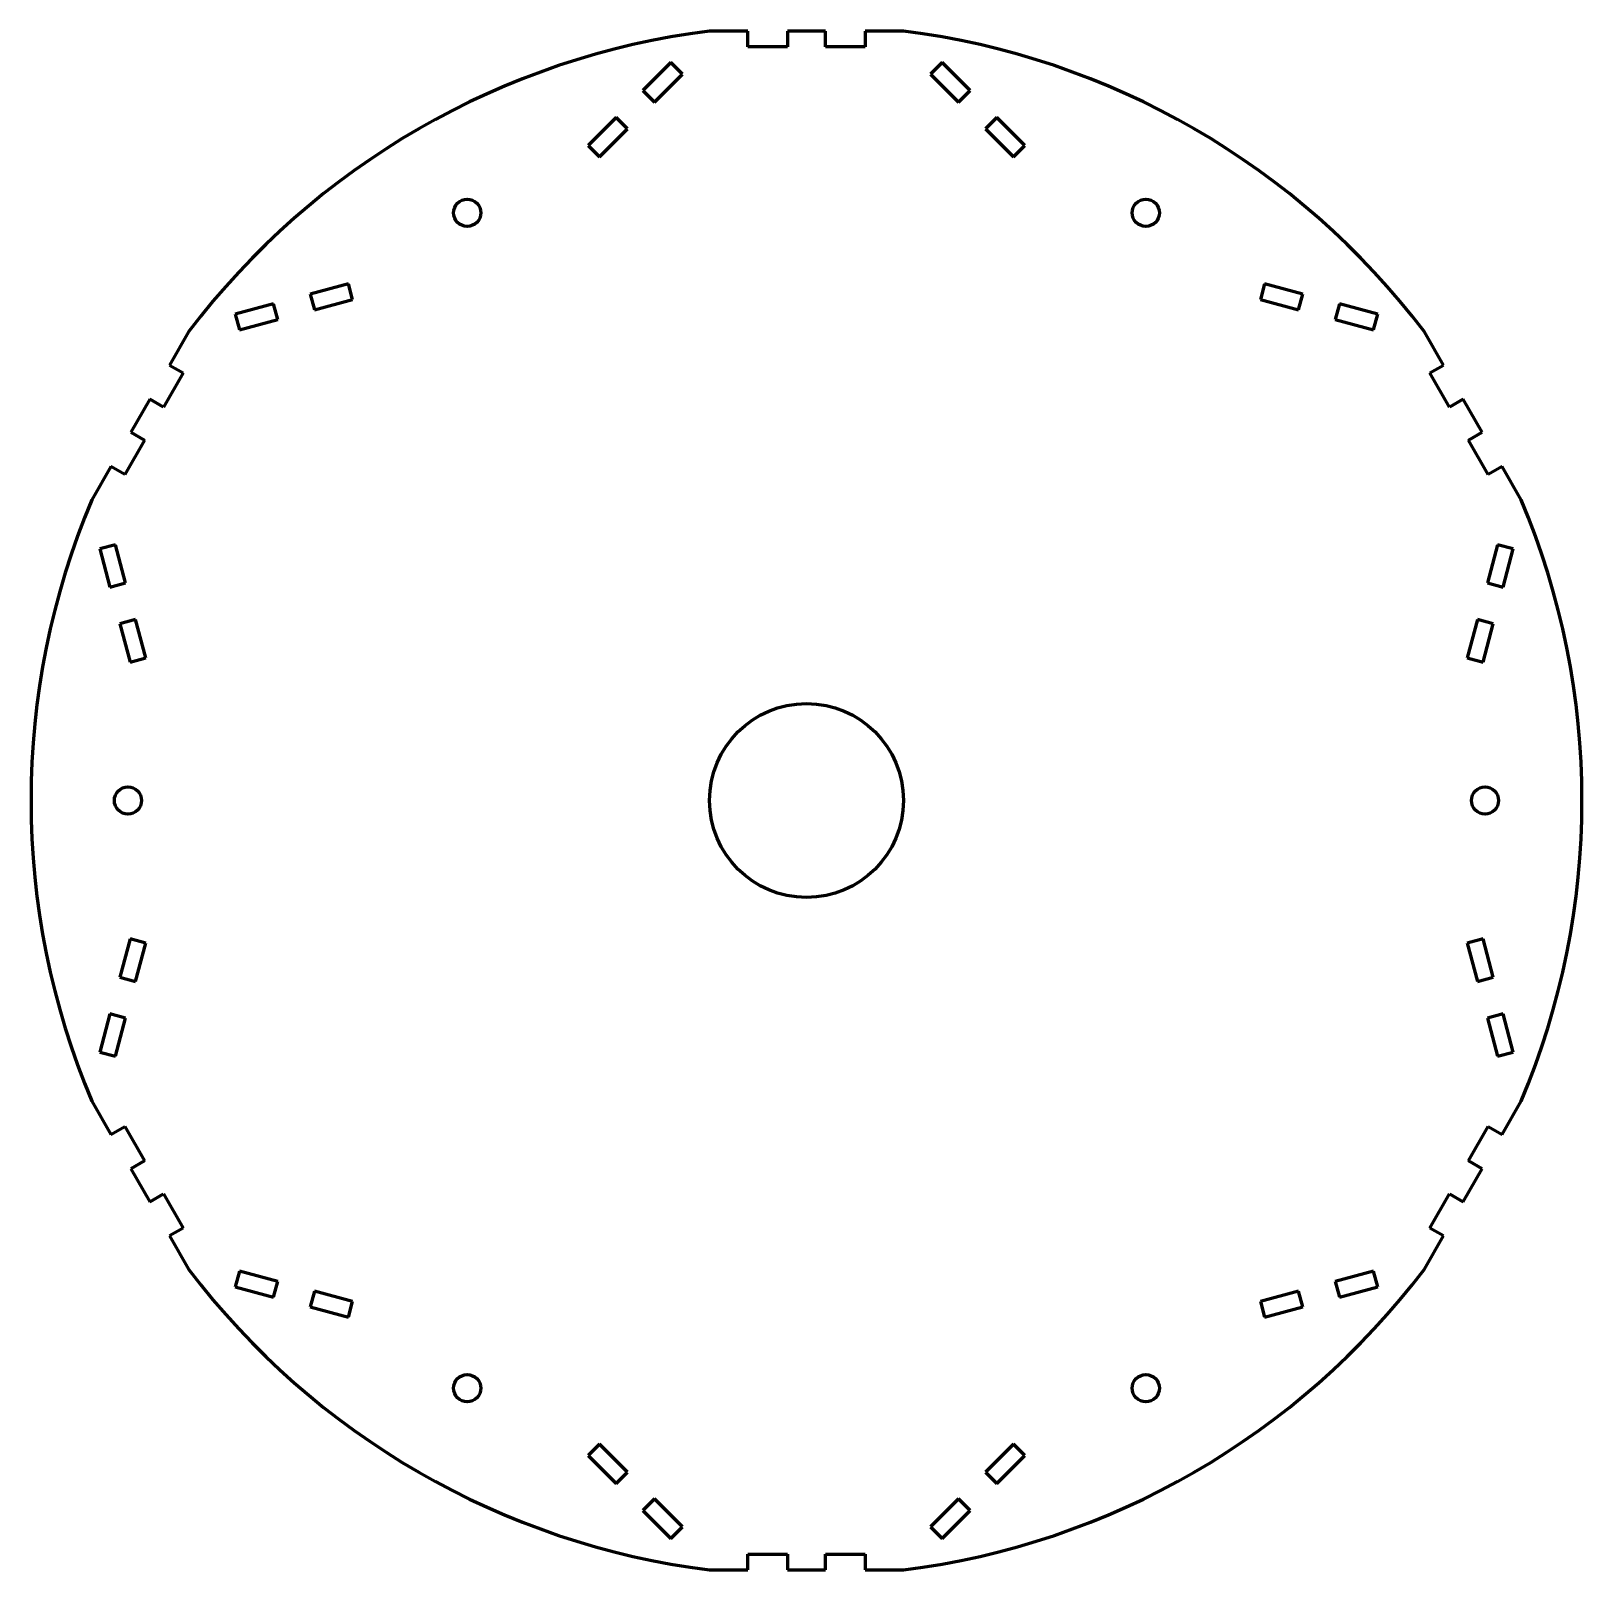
# Model space of a CAD drawing. Header units: millimetres. Extents: x -296 to 504, y -218 to 576.
import ezdxf

# ---------------------------------------------------------------- set-up
doc = ezdxf.new("R2010")
doc.units = ezdxf.units.MM
doc.linetypes.add('K5LT_BASIC', pattern=[0])
doc.layers.add('Системный слой', color=7, linetype='Continuous')

msp = doc.modelspace()

# ---------------------------------------------------------------- linework, layer by layer
at = {"layer": 'Системный слой', "color": 150, "linetype": 'K5LT_BASIC', "lineweight": 60, "true_color": 0x0080ff}
for p, q in [((73.76, 575.5), (53.96, 575.5)), ((73.76, 567.3), (73.76, 575.5)), ((94.16, 575.5), (94.16, 567.3)), ((113.76, 575.5), (94.16, 575.5)), ((113.76, 567.3), (113.76, 575.5)), ((134.16, 575.5), (134.16, 567.3)), ((153.96, 575.5), (134.16, 575.5)), ((94.16, 567.3), (73.76, 567.3)), ((134.16, 567.3), (113.76, 567.3)), ((34.02, 559.24), (19.6, 544.82)), ((25.54, 538.88), (39.96, 553.3)), ((39.96, 553.3), (34.02, 559.24)), ((173.9, 559.24), (167.97, 553.3)), ((167.97, 553.3), (182.39, 538.88)), ((188.33, 544.82), (173.9, 559.24)), ((19.6, 544.82), (25.54, 538.88)), ((182.39, 538.88), (188.33, 544.82)), ((5.74, 530.96), (-8.69, 516.53)), ((11.68, 525.02), (5.74, 530.96)), ((202.19, 530.96), (196.25, 525.02)), ((216.61, 516.53), (202.19, 530.96)), ((-2.75, 510.59), (11.68, 525.02)), ((196.25, 525.02), (210.67, 510.59)), ((-8.69, 516.53), (-2.75, 510.59)), ((210.67, 510.59), (216.61, 516.53)), ((-132.33, 445.14), (-152.04, 439.86)), ((-130.16, 437.03), (-132.33, 445.14)), ((340.26, 445.14), (338.09, 437.03)), ((359.97, 439.86), (340.26, 445.14)), ((-170.97, 434.79), (-190.68, 429.51)), ((-168.8, 426.68), (-170.97, 434.79)), ((-152.04, 439.86), (-149.86, 431.75)), ((-149.86, 431.75), (-130.16, 437.03)), ((338.09, 437.03), (357.79, 431.75)), ((357.79, 431.75), (359.97, 439.86)), ((378.9, 434.79), (376.73, 426.68)), ((398.6, 429.51), (378.9, 434.79)), ((-190.68, 429.51), (-188.5, 421.4)), ((-188.5, 421.4), (-168.8, 426.68)), ((376.73, 426.68), (396.43, 421.4)), ((396.43, 421.4), (398.6, 429.51)), ((-214.73, 420.37), (-224.63, 403.23)), ((432.56, 403.23), (422.66, 420.37)), ((-224.63, 403.23), (-217.53, 399.13)), ((425.46, 399.13), (432.56, 403.23)), ((-217.53, 399.13), (-227.73, 381.46)), ((435.66, 381.46), (425.46, 399.13)), ((-234.83, 385.56), (-244.63, 368.58)), ((-227.73, 381.46), (-234.83, 385.56)), ((442.76, 385.56), (435.66, 381.46)), ((452.56, 368.58), (442.76, 385.56)), ((-244.63, 368.58), (-237.53, 364.48)), ((445.46, 364.48), (452.56, 368.58)), ((-237.53, 364.48), (-247.73, 346.82)), ((455.66, 346.82), (445.46, 364.48)), ((-254.83, 350.92), (-264.73, 333.77)), ((-247.73, 346.82), (-254.83, 350.92)), ((462.76, 350.92), (455.66, 346.82)), ((472.66, 333.77), (462.76, 350.92)), ((-252.5, 310.54), (-260.62, 308.37)), ((-260.62, 308.37), (-255.34, 288.67)), ((-247.22, 290.84), (-252.5, 310.54)), ((460.43, 310.54), (455.15, 290.84)), ((468.55, 308.37), (460.43, 310.54)), ((463.27, 288.67), (468.55, 308.37)), ((-255.34, 288.67), (-247.22, 290.84)), ((455.15, 290.84), (463.27, 288.67)), ((-242.15, 271.91), (-250.26, 269.73)), ((-250.26, 269.73), (-244.98, 250.03)), ((-236.87, 252.2), (-242.15, 271.91)), ((450.08, 271.91), (444.8, 252.2)), ((458.19, 269.73), (450.08, 271.91)), ((452.91, 250.03), (458.19, 269.73)), ((-244.98, 250.03), (-236.87, 252.2)), ((444.8, 252.2), (452.91, 250.03)), ((-244.98, 107.25), (-250.26, 87.55)), ((-236.87, 105.08), (-244.98, 107.25)), ((-242.15, 85.37), (-236.87, 105.08)), ((452.91, 107.25), (444.8, 105.08)), ((444.8, 105.08), (450.08, 85.37)), ((458.19, 87.55), (452.91, 107.25)), ((-250.26, 87.55), (-242.15, 85.37)), ((450.08, 85.37), (458.19, 87.55)), ((-255.34, 68.61), (-260.62, 48.91)), ((-247.22, 66.44), (-255.34, 68.61)), ((-252.5, 46.74), (-247.22, 66.44)), ((463.27, 68.61), (455.15, 66.44)), ((455.15, 66.44), (460.43, 46.74)), ((468.55, 48.91), (463.27, 68.61)), ((-260.62, 48.91), (-252.5, 46.74)), ((460.43, 46.74), (468.55, 48.91)), ((-264.73, 23.51), (-254.83, 6.36)), ((462.76, 6.36), (472.66, 23.51)), ((-254.83, 6.36), (-247.73, 10.46)), ((-247.73, 10.46), (-237.53, -7.2)), ((445.46, -7.2), (455.66, 10.46)), ((455.66, 10.46), (462.76, 6.36)), ((-237.53, -7.2), (-244.63, -11.3)), ((452.56, -11.3), (445.46, -7.2)), ((-244.63, -11.3), (-234.83, -28.28)), ((442.76, -28.28), (452.56, -11.3)), ((-234.83, -28.28), (-227.73, -24.18)), ((-227.73, -24.18), (-217.53, -41.85)), ((425.46, -41.85), (435.66, -24.18)), ((435.66, -24.18), (442.76, -28.28)), ((-217.53, -41.85), (-224.63, -45.95)), ((-224.63, -45.95), (-214.73, -63.09)), ((422.66, -63.09), (432.56, -45.95)), ((432.56, -45.95), (425.46, -41.85)), ((-188.5, -64.12), (-190.68, -72.23)), ((-168.8, -69.4), (-188.5, -64.12)), ((-170.97, -77.51), (-168.8, -69.4)), ((396.43, -64.12), (376.73, -69.4)), ((376.73, -69.4), (378.9, -77.51)), ((398.6, -72.23), (396.43, -64.12)), ((-190.68, -72.23), (-170.97, -77.51)), ((-149.86, -74.47), (-152.04, -82.58)), ((-130.16, -79.75), (-149.86, -74.47)), ((-132.33, -87.86), (-130.16, -79.75)), ((357.79, -74.47), (338.09, -79.75)), ((338.09, -79.75), (340.26, -87.86)), ((359.97, -82.58), (357.79, -74.47)), ((378.9, -77.51), (398.6, -72.23)), ((-152.04, -82.58), (-132.33, -87.86)), ((340.26, -87.86), (359.97, -82.58)), ((-2.75, -153.31), (-8.69, -159.25)), ((-8.69, -159.25), (5.74, -173.68)), ((11.68, -167.74), (-2.75, -153.31)), ((210.67, -153.31), (196.25, -167.74)), ((202.19, -173.68), (216.61, -159.25)), ((216.61, -159.25), (210.67, -153.31)), ((5.74, -173.68), (11.68, -167.74)), ((196.25, -167.74), (202.19, -173.68)), ((25.54, -181.6), (19.6, -187.54)), ((39.96, -196.02), (25.54, -181.6)), ((182.39, -181.6), (167.97, -196.02)), ((188.33, -187.54), (182.39, -181.6)), ((19.6, -187.54), (34.02, -201.96)), ((173.9, -201.96), (188.33, -187.54)), ((34.02, -201.96), (39.96, -196.02)), ((167.97, -196.02), (173.9, -201.96)), ((73.76, -210.02), (94.16, -210.02)), ((73.76, -218.22), (73.76, -210.02)), ((94.16, -210.02), (94.16, -218.22)), ((113.76, -218.22), (113.76, -210.02)), ((113.76, -210.02), (134.16, -210.02)), ((134.16, -210.02), (134.16, -218.22)), ((53.96, -218.22), (73.76, -218.22)), ((94.16, -218.22), (113.76, -218.22)), ((134.16, -218.22), (153.96, -218.22))]:
    msp.add_line(p, q, dxfattribs=at)
for centre, radius in [((-71.04, 481.75), 7), ((278.96, 481.75), 7), ((103.96, 178.64), 50), ((-246.04, 178.64), 7), ((453.96, 178.64), 7), ((-71.04, -124.47), 7), ((278.96, -124.47), 7)]:
    msp.add_circle(centre, radius, dxfattribs=at)
for start, end in [(97.18076, 142.81924), (37.18076, 82.81924), (157.18076, 202.81924), (337.18076, 22.81924), (217.18076, 262.81924), (277.18076, 322.81924)]:
    msp.add_arc((103.96, 178.64), 400, start, end, dxfattribs=at)

doc.saveas('drawing.dxf')
